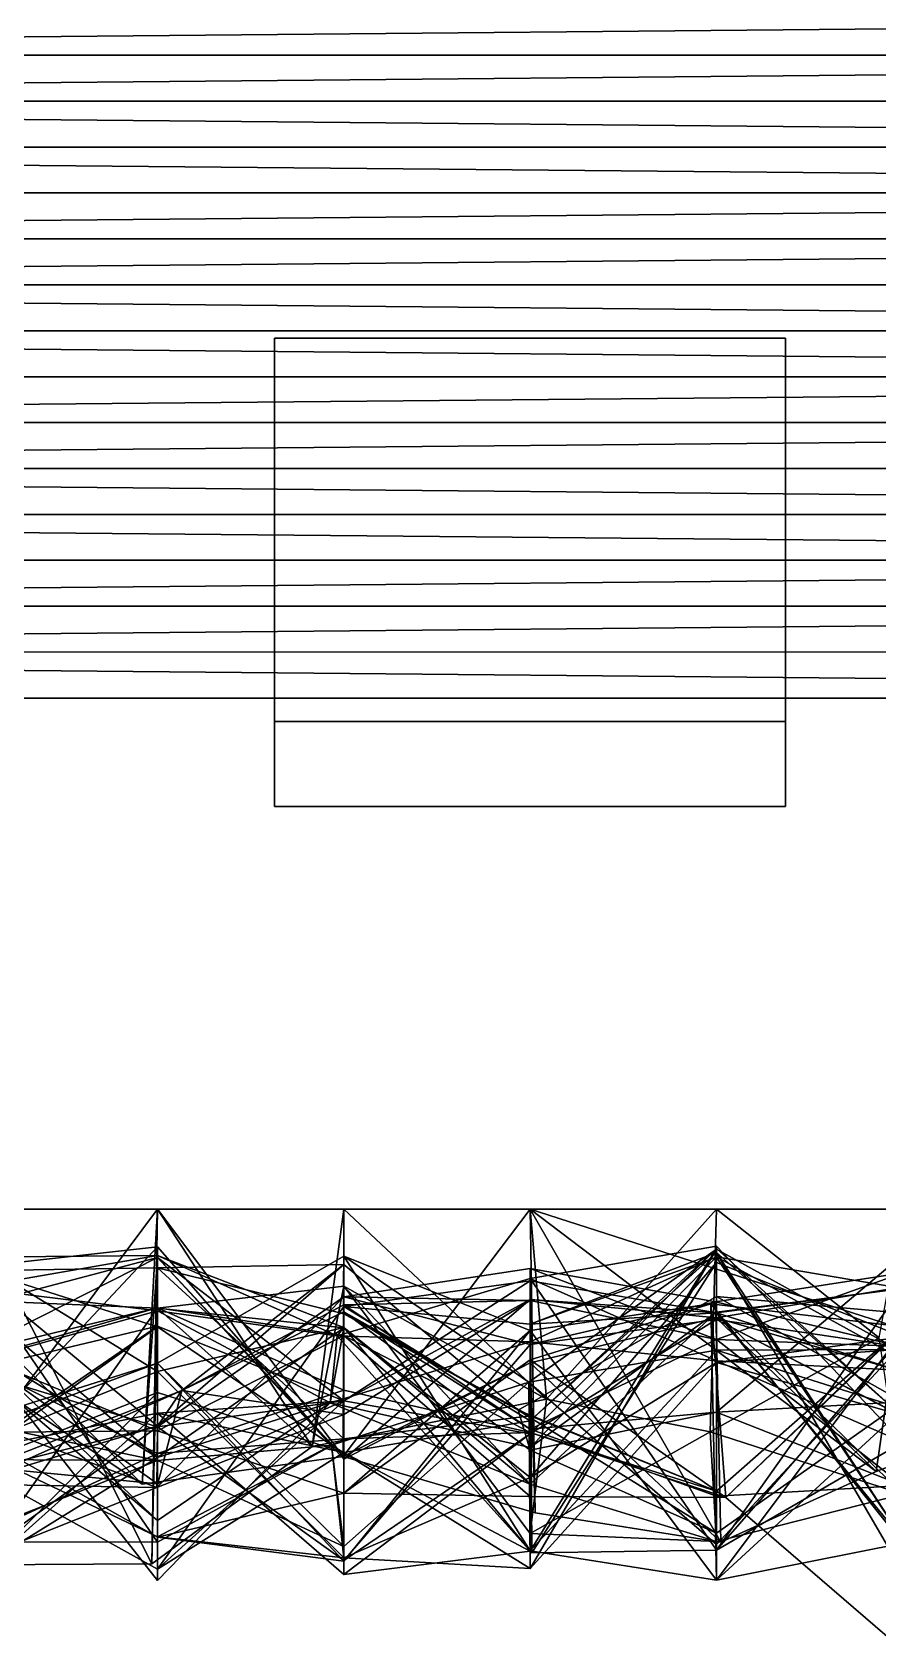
# Model space of a CAD drawing. Extents: x -50 to 50, y -156 to 3.
# Drawn here: x -5.84 to 4.08, y -155.11 to -136.18 of the extents above; entities that cross this region are included whole.
import ezdxf

# ---------------------------------------------------------------- set-up
doc = ezdxf.new("R2010")
doc.units = 0
doc.linetypes.add('SOLIDLINE', pattern=[0])
for name, color, linetype in [('chairs__2', 14, 'SOLIDLINE'), ('hull__2', 14, 'SOLIDLINE'), ('kattoelementti1_polysurface5_po', 250, 'SOLIDLINE'), ('rearwall_diffuse__2', 14, 'SOLIDLINE'), ('reduce_kattoelementti1_polysurf', 250, 'SOLIDLINE')]:
    doc.layers.add(name, color=color, linetype=linetype)

msp = doc.modelspace()

# ---------------------------------------------------------------- linework, layer by layer
at = {"layer": 'chairs__2', "color": 14}
for points in [[(-3, -144.274, 6), (3, -144.274, 6), (3, -139.774, 6), (-3, -139.774, 6)], [(-3, -139.774, 6), (3, -139.774, 6), (3, -139.774), (-3, -139.774)], [(-3, -139.774), (3, -139.774), (3, -144.274), (-3, -144.274)], [(-3, -139.774), (-3, -144.274), (-3, -144.274, 6), (-3, -139.774, 6)], [(3, -144.274), (3, -139.774), (3, -139.774, 6), (3, -144.274, 6)], [(-3, -145.274, 13), (3, -145.274, 13), (3, -144.274, 13), (-3, -144.274, 13)], [(-3, -144.274), (3, -144.274), (3, -145.274), (-3, -145.274)], [(-3, -144.274), (-3, -145.274), (-3, -145.274, 6), (-3, -144.274, 6)], [(3, -144.274, 6), (-3, -144.274, 6), (-3, -144.274, 13), (3, -144.274, 13)], [(-3, -144.274, 6), (-3, -145.274, 6), (-3, -145.274, 13), (-3, -144.274, 13)], [(3, -145.274), (3, -144.274), (3, -144.274, 6), (3, -145.274, 6)], [(3, -145.274, 6), (3, -144.274, 6), (3, -144.274, 13), (3, -145.274, 13)], [(-3, -145.274), (3, -145.274), (3, -145.274, 6), (-3, -145.274, 6)], [(-3, -145.274, 6), (3, -145.274, 6), (3, -145.274, 13), (-3, -145.274, 13)]]:
    msp.add_3dface(points, dxfattribs=at)
at = {"layer": 'hull__2', "color": 14}
for points in [[(35, 0), (35, -150), (-35, -150), (-35, 0)], [(35, -150, 40), (30, -144, 40), (-30, -144, 40), (-35, -150, 40)]]:
    msp.add_3dface(points, dxfattribs=at)
at = {"layer": 'kattoelementti1_polysurface5_po', "color": 250}
for points in [[(-29.2422, -143.461, 43.2487), (29.2422, -144, 40), (29.2422, -143.461, 43.2487)], [(-29.2422, -143.461, 43.2487), (-29.2422, -144, 40), (29.2422, -144, 40)]]:
    msp.add_3dface(points, dxfattribs=at)
at = {"layer": 'rearwall_diffuse__2', "color": 14}
for points in [[(-6.5625, -150, 40), (-4.44145, -154.166, 39.0252), (-4.375, -150, 40)], [(-6.4985, -154.174, 39.0238), (-4.44145, -154.166, 39.0252), (-6.5625, -150, 40)], [(-4.375, -150), (-6.04295, -152.236, 0.62674), (-6.5625, -150)], [(-6.04295, -152.236, 0.62674), (-4.375, -150), (-4.55473, -153.23, 1.49262)], [(-4.375, -150), (-2.19287, -152.904, 1.47818), (-4.55473, -153.23, 1.49262)], [(-2.55683, -152.786, 39.2742), (-4.375, -150, 40), (-4.44145, -154.166, 39.0252)], [(-2.1875, -150), (-2.19287, -152.904, 1.47818), (-4.375, -150)], [(-4.375, -150, 40), (-2.55683, -152.786, 39.2742), (-2.1875, -150, 40)], [(0.19382, -152.229, 39.3745), (-2.1875, -150, 40), (-2.55683, -152.786, 39.2742)], [(-2.19287, -152.904, 1.47818), (0, -150), (0.05898, -153.567, 0.86677)], [(0, -150), (-2.19287, -152.904, 1.47818), (-2.1875, -150)], [(-2.1875, -150, 40), (0.19382, -152.229, 39.3745), (0, -150, 40)], [(6.56916, -152.115, 0.60495), (0, -150), (6.5625, -150)], [(6.56916, -152.115, 0.60495), (4.06351, -153.081, 0.77914), (0, -150)], [(2.23708, -153.911, 0.9288), (0.05898, -153.567, 0.86677), (0, -150)], [(4.06351, -153.081, 0.77914), (2.23708, -153.911, 0.9288), (0, -150)], [(0, -150, 40), (0.19382, -152.229, 39.3745), (2.1875, -150, 40)], [(2.1875, -150, 40), (0.19382, -152.229, 39.3745), (2.1154, -152.615, 39.3049)], [(4.09843, -151.51, 39.5042), (2.1875, -150, 40), (2.1154, -152.615, 39.3049)], [(2.1875, -150, 40), (4.09843, -151.51, 39.5042), (4.375, -150, 40)], [(-6.58068, -152.793, 30.451), (-4.375, -150.442, 28.75), (-4.375, -153.846, 30)], [(-6.58068, -152.793, 30.451), (-6.5625, -150.685, 28.75), (-4.375, -150.442, 28.75)], [(-4.375, -150.442, 28.75), (-6.5625, -150.685, 28.75), (-4.375, -151.38, 27.5)], [(-2.33137, -152.769, 28.0573), (-4.375, -153.846, 30), (-4.375, -150.442, 28.75)], [(-4.375, -151.38, 27.5), (-2.33137, -152.769, 28.0573), (-4.375, -150.442, 28.75)], [(-0.01395, -152.032, 26.9519), (2.1875, -150.47, 28.75), (0, -154.22, 28.75)], [(2.1875, -153.938, 27.5), (2.1875, -150.47, 28.75), (-0.01395, -152.032, 26.9519)], [(2.1875, -151.779, 35), (0, -150.814, 33.75), (2.1875, -150.433, 33.75)], [(2.1875, -154.005, 32.5), (2.1875, -150.433, 33.75), (0, -150.814, 33.75)], [(0, -152.486, 6.25), (2.1875, -150.462, 7.5), (0, -154.017, 7.5)], [(0, -152.486, 6.25), (2.1875, -150.509, 6.25), (2.1875, -150.462, 7.5)], [(2.1875, -150.462, 7.5), (0, -152.637, 8.75), (0, -154.017, 7.5)], [(2.1875, -150.462, 7.5), (2.1875, -151.296, 8.75), (0, -152.637, 8.75)], [(2.1875, -151.799, 30), (0, -154.22, 28.75), (2.1875, -150.47, 28.75)], [(4.375, -152.736, 33.75), (2.1875, -151.779, 35), (2.1875, -150.433, 33.75)], [(4.375, -152.736, 33.75), (2.1875, -150.433, 33.75), (2.1875, -154.005, 32.5)], [(4.375, -152.44, 7.5), (2.1875, -151.296, 8.75), (2.1875, -150.462, 7.5)], [(2.1875, -150.462, 7.5), (2.1875, -150.509, 6.25), (4.375, -152.44, 7.5)], [(2.1875, -151.799, 30), (2.1875, -150.47, 28.75), (4.31576, -151.646, 28.0203)], [(4.31576, -151.646, 28.0203), (2.1875, -150.47, 28.75), (2.1875, -153.938, 27.5)], [(-4.375, -150.569, 2.5), (-6.63142, -151.164, 2.05116), (-4.55473, -153.23, 1.49262)], [(-4.375, -150.569, 2.5), (-6.5625, -151.676, 3.75), (-6.63142, -151.164, 2.05116)], [(-4.375, -151.907, 31.25), (-6.5625, -150.562, 32.5), (-6.58068, -152.793, 30.451)], [(-4.375, -150.543, 32.5), (-6.5625, -150.562, 32.5), (-4.375, -151.907, 31.25)], [(-6.5625, -150.925, 33.75), (-4.375, -150.543, 32.5), (-4.375, -151.192, 33.75)], [(-4.375, -150.543, 32.5), (-6.5625, -150.925, 33.75), (-6.5625, -150.562, 32.5)], [(-6.5625, -151.676, 3.75), (-4.375, -150.569, 2.5), (-4.375, -153.226, 3.75)], [(-4.375, -151.38, 27.5), (-6.5625, -150.685, 28.75), (-6.5625, -152.94, 27.5)], [(-4.55473, -153.23, 1.49262), (-2.19287, -152.904, 1.47818), (-4.375, -150.569, 2.5)], [(-4.375, -150.543, 32.5), (-2.1875, -151.389, 31.25), (-2.26438, -151.489, 33.063)], [(-4.375, -151.907, 31.25), (-2.1875, -151.389, 31.25), (-4.375, -150.543, 32.5)], [(-4.375, -150.543, 32.5), (-2.26438, -151.489, 33.063), (-4.375, -151.192, 33.75)], [(-2.1875, -153.96, 26.25), (-4.375, -151.809, 25), (-2.1875, -150.552, 25)], [(-4.375, -151.809, 25), (-2.1875, -154.134, 23.75), (-2.1875, -150.552, 25)], [(-4.375, -150.569, 2.5), (-2.19287, -152.904, 1.47818), (-2.1875, -152.937, 2.5)], [(-4.375, -150.569, 2.5), (-2.1875, -152.252, 3.75), (-4.375, -153.226, 3.75)], [(-2.1875, -152.937, 2.5), (-2.1875, -152.252, 3.75), (-4.375, -150.569, 2.5)], [(-4.08801, -152.129, 14.51), (-2.1875, -150.649, 16.25), (-4.375, -152.547, 16.25)], [(-2.1875, -150.649, 16.25), (-4.375, -150.689, 17.5), (-4.375, -152.547, 16.25)], [(-4.375, -150.689, 17.5), (-2.1875, -150.649, 16.25), (-2.1875, -151.231, 17.5)], [(-2.1875, -151.206, 15), (-2.1875, -150.649, 16.25), (-4.08801, -152.129, 14.51)], [(-0.01395, -152.032, 26.9519), (-2.1875, -150.552, 25), (0, -154.01, 25)], [(-0.01395, -152.032, 26.9519), (-2.1875, -153.96, 26.25), (-2.1875, -150.552, 25)], [(-2.1875, -150.552, 25), (0, -151.426, 23.75), (0, -154.01, 25)], [(-2.1875, -150.552, 25), (-2.1875, -154.134, 23.75), (0, -151.426, 23.75)], [(-0.13883, -152.359, 16.7659), (-2.1875, -150.649, 16.25), (-2.1875, -151.206, 15)], [(-2.1875, -151.231, 17.5), (-2.1875, -150.649, 16.25), (-0.13883, -152.359, 16.7659)], [(0, -151.352, 5), (2.1875, -150.509, 6.25), (0, -152.486, 6.25)], [(2.1875, -150.563, 5), (2.1875, -150.509, 6.25), (0, -151.352, 5)], [(2.1875, -151.21, 37.5), (0, -152.799, 36.25), (2.1875, -150.561, 36.25)], [(0, -151.558, 35), (2.1875, -150.561, 36.25), (0, -152.799, 36.25)], [(2.1875, -151.779, 35), (2.1875, -150.561, 36.25), (0, -151.558, 35)], [(0, -151.352, 5), (2.1875, -151.219, 3.75), (2.1875, -150.563, 5)], [(0, -153.149, 30), (2.1875, -150.627, 31.25), (0.0187, -154.033, 31.7798)], [(2.1875, -151.799, 30), (2.1875, -150.627, 31.25), (0, -153.149, 30)], [(0.0187, -154.033, 31.7798), (2.1875, -150.627, 31.25), (2.1875, -154.005, 32.5)], [(2.1875, -150.509, 6.25), (4.375, -153.878, 5), (4.375, -154.26, 6.25)], [(4.375, -153.878, 5), (2.1875, -150.509, 6.25), (2.1875, -150.563, 5)], [(4.375, -152.44, 7.5), (2.1875, -150.509, 6.25), (4.375, -154.26, 6.25)], [(2.1875, -152.385, 15), (4.375, -153.244, 13.75), (4.375, -150.538, 15)], [(4.375, -152.264, 16.25), (2.1875, -152.385, 15), (4.375, -150.538, 15)], [(4.63088, -151.907, 35.485), (2.1875, -150.561, 36.25), (2.1875, -151.779, 35)], [(4.375, -150.933, 37.5), (2.1875, -150.561, 36.25), (4.63088, -151.907, 35.485)], [(2.1875, -151.21, 37.5), (2.1875, -150.561, 36.25), (4.375, -150.933, 37.5)], [(2.1875, -151.219, 3.75), (4.375, -153.878, 5), (2.1875, -150.563, 5)], [(2.1875, -151.799, 30), (4.375, -151.5, 31.25), (2.1875, -150.627, 31.25)], [(2.1875, -154.005, 32.5), (2.1875, -150.627, 31.25), (4.375, -151.5, 31.25)], [(-6.5625, -150.724, 17.5), (-4.375, -153.908, 18.75), (-6.62443, -153.905, 19.5041)], [(-4.375, -150.689, 17.5), (-4.375, -153.908, 18.75), (-6.5625, -150.724, 17.5)], [(-4.375, -150.689, 17.5), (-6.5625, -150.724, 17.5), (-4.375, -152.547, 16.25)], [(-4.375, -152.547, 16.25), (-6.5625, -150.724, 17.5), (-6.5625, -153.204, 16.25)], [(-4.375, -150.689, 17.5), (-2.1875, -152.695, 18.75), (-4.375, -153.908, 18.75)], [(-2.1875, -151.231, 17.5), (-2.1875, -152.695, 18.75), (-4.375, -150.689, 17.5)], [(0.0187, -154.033, 31.7798), (0, -150.814, 33.75), (-2.26438, -151.489, 33.063)], [(0, -151.558, 35), (-2.26438, -151.489, 33.063), (0, -150.814, 33.75)], [(0, -150.695, 11.25), (-2.1875, -151.028, 11.25), (0, -151.591, 10)], [(0, -151.072, 12.5), (-2.1875, -151.028, 11.25), (0, -150.695, 11.25)], [(0, -150.84, 3.75), (-2.1875, -152.252, 3.75), (0, -151.062, 2.5)], [(0, -150.84, 3.75), (-2.1875, -151.143, 5), (-2.1875, -152.252, 3.75)], [(0, -151.352, 5), (-2.1875, -151.143, 5), (0, -150.84, 3.75)], [(2.1875, -151.53, 12.5), (0, -150.695, 11.25), (2.17516, -151.089, 10.7038)], [(0, -151.072, 12.5), (0, -150.695, 11.25), (2.1875, -151.53, 12.5)], [(0, -151.591, 10), (2.17516, -151.089, 10.7038), (0, -150.695, 11.25)], [(0, -151.558, 35), (0, -150.814, 33.75), (2.1875, -151.779, 35)], [(2.1875, -154.005, 32.5), (0, -150.814, 33.75), (0.0187, -154.033, 31.7798)], [(0, -150.84, 3.75), (2.1875, -151.219, 3.75), (0, -151.352, 5)], [(0, -151.062, 2.5), (2.1875, -151.219, 3.75), (0, -150.84, 3.75)], [(4.375, -151.621, 10), (4.375, -150.749, 11.25), (2.17516, -151.089, 10.7038)], [(4.375, -150.749, 11.25), (2.1875, -151.53, 12.5), (2.17516, -151.089, 10.7038)], [(4.375, -151.613, 12.5), (2.1875, -151.53, 12.5), (4.375, -150.749, 11.25)], [(-6.5625, -151.799, 35), (-6.5625, -150.925, 33.75), (-4.375, -151.192, 33.75)], [(-4.375, -152.554, 10), (-2.1875, -151.028, 11.25), (-4.38218, -153.269, 11.7964)], [(-4.38218, -153.269, 11.7964), (-2.1875, -151.028, 11.25), (-2.1875, -152.41, 12.5)], [(-4.375, -151.164, 38.75), (-2.1875, -150.904, 38.75), (-2.55683, -152.786, 39.2742)], [(-2.1875, -151.393, 37.5), (-2.1875, -150.904, 38.75), (-4.375, -151.164, 38.75)], [(-2.1875, -151.028, 11.25), (-4.375, -152.554, 10), (-2.1875, -154.124, 10)], [(-2.55683, -152.786, 39.2742), (-2.1875, -150.904, 38.75), (0.19382, -152.229, 39.3745)], [(-2.1875, -150.904, 38.75), (0, -153.228, 37.5), (0, -153.806, 38.75)], [(0, -153.228, 37.5), (-2.1875, -150.904, 38.75), (-2.1875, -151.393, 37.5)], [(0.19382, -152.229, 39.3745), (-2.1875, -150.904, 38.75), (0, -153.806, 38.75)], [(0, -151.591, 10), (-2.1875, -151.028, 11.25), (-2.1875, -154.124, 10)], [(-2.1875, -151.028, 11.25), (0, -151.072, 12.5), (-2.1875, -152.41, 12.5)], [(0, -151.062, 2.5), (-2.1875, -152.252, 3.75), (-2.1875, -152.937, 2.5)], [(-2.1875, -152.937, 2.5), (0, -151.806, 1.25), (0, -151.062, 2.5)], [(-0.13883, -152.359, 16.7659), (2.1875, -153.804, 16.25), (2.1875, -151.025, 17.5)], [(2.1875, -153.312, 18.75), (-0.13883, -152.359, 16.7659), (2.1875, -151.025, 17.5)], [(0, -151.062, 2.5), (0, -151.806, 1.25), (2.18403, -151.276, 2.11649)], [(2.1875, -151.219, 3.75), (0, -151.062, 2.5), (2.18403, -151.276, 2.11649)], [(4.375, -150.913, 1.25), (2.18403, -151.276, 2.11649), (4.06351, -153.081, 0.77914)], [(4.375, -151.91, 2.5), (2.18403, -151.276, 2.11649), (4.375, -150.913, 1.25)], [(4.375, -152.736, 33.75), (2.1875, -154.005, 32.5), (4.375, -150.914, 32.5)], [(2.1875, -154.005, 32.5), (4.375, -151.5, 31.25), (4.375, -150.914, 32.5)], [(4.375, -153.878, 5), (2.1875, -151.219, 3.75), (4.375, -150.933, 3.75)], [(4.375, -150.933, 3.75), (2.1875, -151.219, 3.75), (4.375, -151.91, 2.5)], [(4.375, -150.933, 37.5), (4.375, -153.347, 38.75), (2.1875, -151.21, 37.5)], [(4.54292, -151.237, 17.9946), (2.1875, -153.312, 18.75), (2.1875, -151.025, 17.5)], [(4.375, -152.264, 16.25), (2.1875, -151.025, 17.5), (2.1875, -153.804, 16.25)], [(4.54292, -151.237, 17.9946), (2.1875, -151.025, 17.5), (4.375, -152.264, 16.25)], [(6.56916, -152.115, 0.60495), (4.375, -150.913, 1.25), (4.06351, -153.081, 0.77914)], [(-4.55473, -153.23, 1.49262), (-6.63142, -151.164, 2.05116), (-6.04295, -152.236, 0.62674)], [(-4.375, -151.164, 38.75), (-6.4985, -154.174, 39.0238), (-6.5625, -151.068, 38.75)], [(-4.375, -152.916, 37.5), (-6.5625, -151.068, 38.75), (-6.5625, -154.27, 37.5)], [(-4.375, -151.164, 38.75), (-6.5625, -151.068, 38.75), (-4.375, -152.916, 37.5)], [(-4.375, -151.157, 21.25), (-6.5625, -151.782, 21.25), (-4.375, -152.869, 20)], [(-6.5625, -151.687, 22.5), (-4.375, -151.157, 21.25), (-4.375, -152.601, 22.5)], [(-6.5625, -151.687, 22.5), (-6.5625, -151.782, 21.25), (-4.375, -151.157, 21.25)], [(-6.5625, -151.799, 35), (-4.375, -151.192, 33.75), (-4.375, -153.654, 35)], [(-4.44145, -154.166, 39.0252), (-6.4985, -154.174, 39.0238), (-4.375, -151.164, 38.75)], [(-4.375, -151.164, 38.75), (-2.55683, -152.786, 39.2742), (-4.44145, -154.166, 39.0252)], [(-2.1875, -152.857, 6.25), (-4.375, -154.228, 5), (-2.1875, -151.143, 5)], [(-4.375, -154.228, 5), (-2.1875, -152.252, 3.75), (-2.1875, -151.143, 5)], [(-2.1875, -152.125, 20), (-4.375, -151.157, 21.25), (-4.375, -152.869, 20)], [(-2.1875, -152.125, 20), (-2.1875, -151.482, 21.25), (-4.375, -151.157, 21.25)], [(-4.375, -151.157, 21.25), (-2.1875, -151.482, 21.25), (-4.375, -152.601, 22.5)], [(-2.1875, -151.393, 37.5), (-4.375, -151.164, 38.75), (-4.375, -152.916, 37.5)], [(-4.375, -151.192, 33.75), (-2.34759, -152.272, 35.7868), (-4.375, -153.654, 35)], [(-4.375, -151.192, 33.75), (-2.26438, -151.489, 33.063), (-2.34759, -152.272, 35.7868)], [(-4.08801, -152.129, 14.51), (-2.1875, -151.122, 13.75), (-2.1875, -151.206, 15)], [(-2.1875, -152.41, 12.5), (-2.1875, -151.122, 13.75), (-4.08801, -152.129, 14.51)], [(-2.1875, -151.122, 13.75), (0, -151.072, 12.5), (0, -152.584, 13.75)], [(0, -151.072, 12.5), (-2.1875, -151.122, 13.75), (-2.1875, -152.41, 12.5)], [(-2.1875, -151.206, 15), (-2.1875, -151.122, 13.75), (0, -152.584, 13.75)], [(-2.1875, -151.143, 5), (0, -152.486, 6.25), (-2.1875, -152.857, 6.25)], [(0, -151.352, 5), (0, -152.486, 6.25), (-2.1875, -151.143, 5)], [(-0.13883, -152.359, 16.7659), (-2.1875, -151.206, 15), (0, -152.83, 15)], [(-2.1875, -151.206, 15), (0, -152.584, 13.75), (0, -152.83, 15)], [(0, -152.427, 18.75), (-2.1875, -151.231, 17.5), (-0.13883, -152.359, 16.7659)], [(0, -152.427, 18.75), (-2.1875, -152.695, 18.75), (-2.1875, -151.231, 17.5)], [(0, -151.072, 12.5), (2.1875, -151.53, 12.5), (0, -152.584, 13.75)], [(0, -151.591, 10), (2.1875, -151.296, 8.75), (2.17516, -151.089, 10.7038)], [(0, -151.771, 22.5), (2.29916, -153.385, 20.5715), (2.12088, -151.112, 23.1091)], [(2.1875, -154.354, 25), (0, -151.426, 23.75), (2.12088, -151.112, 23.1091)], [(0, -151.771, 22.5), (2.12088, -151.112, 23.1091), (0, -151.426, 23.75)], [(0, -153.228, 37.5), (0, -152.799, 36.25), (2.1875, -151.21, 37.5)], [(2.1875, -153.903, 38.75), (0, -153.228, 37.5), (2.1875, -151.21, 37.5)], [(2.1875, -154.354, 25), (2.12088, -151.112, 23.1091), (4.375, -153.922, 23.75)], [(4.375, -151.38, 22.5), (4.375, -153.922, 23.75), (2.12088, -151.112, 23.1091)], [(2.12088, -151.112, 23.1091), (2.29916, -153.385, 20.5715), (4.375, -151.38, 22.5)], [(2.1875, -151.296, 8.75), (4.375, -151.621, 10), (2.17516, -151.089, 10.7038)], [(4.375, -151.91, 2.5), (2.1875, -151.219, 3.75), (2.18403, -151.276, 2.11649)], [(2.1875, -151.21, 37.5), (4.375, -153.347, 38.75), (2.1875, -153.903, 38.75)], [(2.29916, -153.385, 20.5715), (2.1875, -153.312, 18.75), (4.54292, -151.237, 17.9946)], [(2.29916, -153.385, 20.5715), (4.54292, -151.237, 17.9946), (4.30393, -155.114, 20.6717)], [(-4.375, -151.374, 8.75), (-6.5625, -151.894, 10), (-6.49255, -152.826, 8.4173)], [(-4.375, -152.554, 10), (-6.5625, -151.894, 10), (-4.375, -151.374, 8.75)], [(-6.5625, -152.94, 27.5), (-4.375, -152.949, 26.25), (-4.375, -151.38, 27.5)], [(-4.375, -152.396, 7.5), (-4.375, -151.374, 8.75), (-6.49255, -152.826, 8.4173)], [(-4.375, -151.374, 8.75), (-2.1875, -152.25, 8.75), (-4.375, -152.554, 10)], [(-4.375, -152.396, 7.5), (-2.1875, -152.25, 8.75), (-4.375, -151.374, 8.75)], [(-4.375, -152.949, 26.25), (-2.33137, -152.769, 28.0573), (-4.375, -151.38, 27.5)], [(-4.375, -151.907, 31.25), (-2.1875, -154.092, 30), (-2.1875, -151.389, 31.25)], [(-4.375, -152.916, 37.5), (-2.34759, -152.272, 35.7868), (-2.1875, -151.393, 37.5)], [(-2.34759, -152.272, 35.7868), (0, -153.228, 37.5), (-2.1875, -151.393, 37.5)], [(-2.26438, -151.489, 33.063), (-2.1875, -151.389, 31.25), (0.0187, -154.033, 31.7798)], [(-2.1875, -151.389, 31.25), (0, -153.149, 30), (0.0187, -154.033, 31.7798)], [(0, -153.149, 30), (-2.1875, -151.389, 31.25), (-2.1875, -154.092, 30)], [(-2.1875, -153.335, 22.5), (0, -151.426, 23.75), (-2.1875, -154.134, 23.75)], [(0, -151.771, 22.5), (0, -151.426, 23.75), (-2.1875, -153.335, 22.5)], [(0, -151.806, 1.25), (2.23708, -153.911, 0.9288), (2.18403, -151.276, 2.11649)], [(2.1875, -151.296, 8.75), (0, -151.591, 10), (0, -152.637, 8.75)], [(0, -154.01, 25), (0, -151.426, 23.75), (2.1875, -154.354, 25)], [(4.06351, -153.081, 0.77914), (2.18403, -151.276, 2.11649), (2.23708, -153.911, 0.9288)], [(4.375, -151.621, 10), (2.1875, -151.296, 8.75), (4.375, -152.435, 8.75)], [(4.375, -152.435, 8.75), (2.1875, -151.296, 8.75), (4.375, -152.44, 7.5)], [(2.1875, -154.354, 25), (4.375, -153.922, 23.75), (4.375, -151.435, 25)], [(4.375, -152.346, 26.25), (2.1875, -154.354, 25), (4.375, -151.435, 25)], [(4.375, -151.38, 22.5), (2.29916, -153.385, 20.5715), (4.30393, -155.114, 20.6717)], [(-6.5625, -151.576, 36.25), (-4.375, -153.654, 35), (-4.375, -154.36, 36.25)], [(-4.375, -153.654, 35), (-6.5625, -151.576, 36.25), (-6.5625, -151.799, 35)], [(-4.375, -152.916, 37.5), (-6.5625, -151.576, 36.25), (-4.375, -154.36, 36.25)], [(-6.5625, -154.27, 37.5), (-6.5625, -151.576, 36.25), (-4.375, -152.916, 37.5)], [(-4.375, -152.601, 22.5), (-2.1875, -151.482, 21.25), (-2.1875, -153.335, 22.5)], [(-2.26438, -151.489, 33.063), (0, -151.558, 35), (-2.34759, -152.272, 35.7868)], [(0, -151.558, 35), (0, -152.799, 36.25), (-2.34759, -152.272, 35.7868)], [(-2.1875, -151.482, 21.25), (0, -152.622, 20), (0, -153.372, 21.25)], [(0, -152.622, 20), (-2.1875, -151.482, 21.25), (-2.1875, -152.125, 20)], [(0, -153.372, 21.25), (-2.1875, -153.335, 22.5), (-2.1875, -151.482, 21.25)], [(-2.1875, -154.124, 10), (0, -152.637, 8.75), (0, -151.591, 10)], [(0, -152.584, 13.75), (2.1875, -151.53, 12.5), (2.1875, -153.37, 13.75)], [(2.1154, -152.615, 39.3049), (4.375, -153.347, 38.75), (4.09843, -151.51, 39.5042)], [(4.375, -152.424, 30), (4.375, -151.5, 31.25), (2.1875, -151.799, 30)], [(2.1875, -151.53, 12.5), (4.375, -153.244, 13.75), (2.1875, -153.37, 13.75)], [(4.375, -151.613, 12.5), (4.375, -153.244, 13.75), (2.1875, -151.53, 12.5)], [(-4.375, -152.869, 20), (-6.5625, -151.782, 21.25), (-6.62443, -153.905, 19.5041)], [(-4.375, -153.226, 3.75), (-6.5625, -153.015, 5), (-6.5625, -151.676, 3.75)], [(-4.375, -152.601, 22.5), (-6.5625, -152.622, 23.75), (-6.5625, -151.687, 22.5)], [(-4.375, -151.809, 25), (-6.5625, -152.622, 23.75), (-4.375, -153.852, 23.75)], [(-6.5625, -152.496, 25), (-6.5625, -152.622, 23.75), (-4.375, -151.809, 25)], [(-4.375, -151.809, 25), (-4.375, -152.949, 26.25), (-6.5625, -152.496, 25)], [(-4.375, -151.809, 25), (-2.1875, -153.96, 26.25), (-4.375, -152.949, 26.25)], [(-4.375, -153.852, 23.75), (-2.1875, -154.134, 23.75), (-4.375, -151.809, 25)], [(0.05898, -153.567, 0.86677), (0, -151.806, 1.25), (-2.19287, -152.904, 1.47818)], [(-2.1875, -152.937, 2.5), (-2.19287, -152.904, 1.47818), (0, -151.806, 1.25)], [(0, -151.771, 22.5), (-2.1875, -153.335, 22.5), (0, -153.372, 21.25)], [(-0.01395, -152.032, 26.9519), (2.1875, -151.657, 26.25), (2.1875, -153.938, 27.5)], [(0, -154.01, 25), (2.1875, -151.657, 26.25), (-0.01395, -152.032, 26.9519)], [(2.1875, -151.657, 26.25), (0, -154.01, 25), (2.1875, -154.354, 25)], [(0, -153.372, 21.25), (2.29916, -153.385, 20.5715), (0, -151.771, 22.5)], [(0, -153.149, 30), (0, -154.22, 28.75), (2.1875, -151.799, 30)], [(0.05898, -153.567, 0.86677), (2.23708, -153.911, 0.9288), (0, -151.806, 1.25)], [(2.1875, -151.799, 30), (4.31576, -151.646, 28.0203), (4.375, -152.424, 30)], [(2.1875, -151.657, 26.25), (4.31576, -151.646, 28.0203), (2.1875, -153.938, 27.5)], [(4.31576, -151.646, 28.0203), (2.1875, -151.657, 26.25), (4.375, -152.346, 26.25)], [(4.375, -152.346, 26.25), (2.1875, -151.657, 26.25), (2.1875, -154.354, 25)], [(4.63088, -151.907, 35.485), (2.1875, -151.779, 35), (4.375, -152.736, 33.75)], [(-4.375, -153.846, 30), (-4.375, -151.907, 31.25), (-6.58068, -152.793, 30.451)], [(-4.375, -152.554, 10), (-6.5625, -154.132, 11.25), (-6.5625, -151.894, 10)], [(-4.375, -153.846, 30), (-2.1875, -154.092, 30), (-4.375, -151.907, 31.25)], [(-6.5625, -153.1, 15), (-6.5625, -153.227, 13.75), (-4.08801, -152.129, 14.51)], [(-6.5625, -153.227, 13.75), (-4.38218, -153.269, 11.7964), (-4.08801, -152.129, 14.51)], [(-4.375, -152.547, 16.25), (-6.5625, -153.1, 15), (-4.08801, -152.129, 14.51)], [(-6.5625, -153.015, 5), (-4.375, -152.151, 6.25), (-6.5625, -154.352, 6.25)], [(-4.375, -154.228, 5), (-4.375, -152.151, 6.25), (-6.5625, -153.015, 5)], [(-4.375, -152.396, 7.5), (-6.5625, -154.352, 6.25), (-4.375, -152.151, 6.25)], [(-2.1875, -152.41, 12.5), (-4.08801, -152.129, 14.51), (-4.38218, -153.269, 11.7964)], [(-4.375, -152.869, 20), (-2.1875, -152.695, 18.75), (-2.1875, -152.125, 20)], [(-4.375, -154.228, 5), (-2.1875, -152.857, 6.25), (-4.375, -152.151, 6.25)], [(-4.375, -152.151, 6.25), (-2.1875, -152.857, 6.25), (-4.375, -152.396, 7.5)], [(-0.01395, -152.032, 26.9519), (0, -154.22, 28.75), (-2.33137, -152.769, 28.0573)], [(-2.33137, -152.769, 28.0573), (-2.1875, -153.96, 26.25), (-0.01395, -152.032, 26.9519)], [(-2.1875, -152.695, 18.75), (0, -152.622, 20), (-2.1875, -152.125, 20)], [(-4.375, -152.554, 10), (-2.1875, -152.25, 8.75), (-2.1875, -154.124, 10)], [(-2.1875, -152.25, 8.75), (-4.375, -152.396, 7.5), (-2.1875, -154.289, 7.5)], [(-4.375, -153.226, 3.75), (-2.1875, -152.252, 3.75), (-4.375, -154.228, 5)], [(-4.375, -153.654, 35), (-2.34759, -152.272, 35.7868), (-4.375, -154.36, 36.25)], [(-2.34759, -152.272, 35.7868), (-4.375, -152.916, 37.5), (-4.375, -154.36, 36.25)], [(0, -153.228, 37.5), (-2.34759, -152.272, 35.7868), (0, -152.799, 36.25)], [(-2.1875, -154.289, 7.5), (0, -152.637, 8.75), (-2.1875, -152.25, 8.75)], [(-2.1875, -154.124, 10), (-2.1875, -152.25, 8.75), (0, -152.637, 8.75)], [(-0.13883, -152.359, 16.7659), (2.1875, -153.312, 18.75), (0, -152.427, 18.75)], [(0, -152.83, 15), (2.1875, -153.804, 16.25), (-0.13883, -152.359, 16.7659)], [(0, -153.806, 38.75), (2.1154, -152.615, 39.3049), (0.19382, -152.229, 39.3745)], [(2.1875, -152.385, 15), (0, -152.584, 13.75), (2.1875, -153.37, 13.75)], [(0, -152.83, 15), (0, -152.584, 13.75), (2.1875, -152.385, 15)], [(2.1875, -152.385, 15), (2.1875, -153.804, 16.25), (0, -152.83, 15)], [(4.375, -152.264, 16.25), (2.1875, -153.804, 16.25), (2.1875, -152.385, 15)], [(2.1875, -152.385, 15), (2.1875, -153.37, 13.75), (4.375, -153.244, 13.75)], [(-6.5625, -154.352, 6.25), (-4.375, -152.396, 7.5), (-6.49255, -152.826, 8.4173)], [(-6.5625, -152.45, 12.5), (-6.5625, -154.132, 11.25), (-4.38218, -153.269, 11.7964)], [(-4.38218, -153.269, 11.7964), (-6.5625, -153.227, 13.75), (-6.5625, -152.45, 12.5)], [(-6.5625, -152.496, 25), (-4.375, -152.949, 26.25), (-6.5625, -153.819, 26.25)], [(-4.375, -152.547, 16.25), (-6.5625, -153.204, 16.25), (-6.5625, -153.1, 15)], [(-4.38218, -153.269, 11.7964), (-6.5625, -154.132, 11.25), (-4.375, -152.554, 10)], [(-4.375, -152.396, 7.5), (-2.1875, -152.857, 6.25), (-2.1875, -154.289, 7.5)], [(0, -152.622, 20), (-2.1875, -152.695, 18.75), (0, -152.427, 18.75)], [(0, -154.017, 7.5), (-2.1875, -152.857, 6.25), (0, -152.486, 6.25)], [(0, -152.427, 18.75), (2.1875, -153.312, 18.75), (0, -152.622, 20)], [(-6.5625, -152.622, 23.75), (-4.375, -152.601, 22.5), (-4.375, -153.852, 23.75)], [(-2.1875, -153.335, 22.5), (-4.375, -153.852, 23.75), (-4.375, -152.601, 22.5)], [(-2.1875, -152.695, 18.75), (-4.375, -152.869, 20), (-4.375, -153.908, 18.75)], [(-4.375, -152.949, 26.25), (-2.1875, -153.96, 26.25), (-2.33137, -152.769, 28.0573)], [(-4.375, -153.846, 30), (-2.33137, -152.769, 28.0573), (-2.1875, -154.092, 30)], [(0, -154.22, 28.75), (-2.1875, -154.092, 30), (-2.33137, -152.769, 28.0573)], [(0, -154.017, 7.5), (0, -152.637, 8.75), (-2.1875, -154.289, 7.5)], [(0, -153.806, 38.75), (2.1875, -153.903, 38.75), (2.1154, -152.615, 39.3049)], [(0, -152.622, 20), (2.1875, -153.312, 18.75), (2.29916, -153.385, 20.5715)], [(0, -152.622, 20), (2.29916, -153.385, 20.5715), (0, -153.372, 21.25)], [(2.1154, -152.615, 39.3049), (2.1875, -153.903, 38.75), (4.375, -153.347, 38.75)], [(-4.375, -152.869, 20), (-6.62443, -153.905, 19.5041), (-4.375, -153.908, 18.75)], [(-6.5625, -152.94, 27.5), (-6.5625, -153.819, 26.25), (-4.375, -152.949, 26.25)], [(-2.1875, -154.289, 7.5), (-2.1875, -152.857, 6.25), (0, -154.017, 7.5)], [(-4.375, -154.228, 5), (-6.5625, -153.015, 5), (-4.375, -153.226, 3.75)], [(-2.1875, -153.335, 22.5), (-2.1875, -154.134, 23.75), (-4.375, -153.852, 23.75)], [(0, -153.149, 30), (-2.1875, -154.092, 30), (0, -154.22, 28.75)], [(0, -153.228, 37.5), (2.1875, -153.903, 38.75), (0, -153.806, 38.75)]]:
    msp.add_3dface(points, dxfattribs=at)
at = {"layer": 'reduce_kattoelementti1_polysurf', "color": 250}
for points in [[(-29.2422, -135.914, 42.7622), (29.2422, -135.914, 42.7622), (-29.2422, -136.453, 42.2319)], [(29.2422, -135.914, 42.7622), (29.2422, -136.453, 42.2319), (-29.2422, -136.453, 42.2319)], [(29.2422, -136.992, 41.6732), (-29.2422, -136.992, 41.6732), (29.2422, -136.453, 42.2319)], [(-29.2422, -136.992, 41.6732), (-29.2422, -136.453, 42.2319), (29.2422, -136.453, 42.2319)], [(29.2422, -136.992, 41.6732), (29.2422, -137.531, 41.1799), (-29.2422, -136.992, 41.6732)], [(29.2422, -137.531, 41.1799), (-29.2422, -137.531, 41.1799), (-29.2422, -136.992, 41.6732)], [(-29.2422, -138.07, 40.8346), (-29.2422, -137.531, 41.1799), (29.2422, -138.07, 40.8346)], [(-29.2422, -137.531, 41.1799), (29.2422, -137.531, 41.1799), (29.2422, -138.07, 40.8346)], [(-29.2422, -138.07, 40.8346), (29.2422, -138.07, 40.8346), (-29.2422, -138.609, 40.6951)], [(29.2422, -138.07, 40.8346), (29.2422, -138.609, 40.6951), (-29.2422, -138.609, 40.6951)], [(29.2422, -139.148, 40.7849), (-29.2422, -139.148, 40.7849), (29.2422, -138.609, 40.6951)], [(-29.2422, -139.148, 40.7849), (-29.2422, -138.609, 40.6951), (29.2422, -138.609, 40.6951)], [(29.2422, -139.148, 40.7849), (29.2422, -139.688, 41.0888), (-29.2422, -139.148, 40.7849)], [(29.2422, -139.688, 41.0888), (-29.2422, -139.688, 41.0888), (-29.2422, -139.148, 40.7849)], [(-29.2422, -140.227, 41.556), (-29.2422, -139.688, 41.0888), (29.2422, -140.227, 41.556)], [(-29.2422, -139.688, 41.0888), (29.2422, -139.688, 41.0888), (29.2422, -140.227, 41.556)], [(-29.2422, -140.227, 41.556), (29.2422, -140.227, 41.556), (-29.2422, -140.766, 42.1081)], [(29.2422, -140.227, 41.556), (29.2422, -140.766, 42.1081), (-29.2422, -140.766, 42.1081)], [(29.2422, -141.305, 42.6527), (-29.2422, -141.305, 42.6527), (29.2422, -140.766, 42.1081)], [(-29.2422, -141.305, 42.6527), (-29.2422, -140.766, 42.1081), (29.2422, -140.766, 42.1081)], [(29.2422, -141.305, 42.6527), (29.2422, -141.844, 43.0984), (-29.2422, -141.305, 42.6527)], [(29.2422, -141.844, 43.0984), (-29.2422, -141.844, 43.0984), (-29.2422, -141.305, 42.6527)], [(-29.2422, -142.383, 43.3706), (-29.2422, -141.844, 43.0984), (29.2422, -142.383, 43.3706)], [(-29.2422, -141.844, 43.0984), (29.2422, -141.844, 43.0984), (29.2422, -142.383, 43.3706)], [(-29.2422, -142.383, 43.3706), (29.2422, -142.383, 43.3706), (-29.2422, -142.922, 43.4237)], [(29.2422, -142.383, 43.3706), (29.2422, -142.922, 43.4237), (-29.2422, -142.922, 43.4237)], [(29.2422, -143.461, 43.2487), (-29.2422, -143.461, 43.2487), (29.2422, -142.922, 43.4237)], [(-29.2422, -143.461, 43.2487), (-29.2422, -142.922, 43.4237), (29.2422, -142.922, 43.4237)]]:
    msp.add_3dface(points, dxfattribs=at)

doc.saveas('drawing.dxf')
